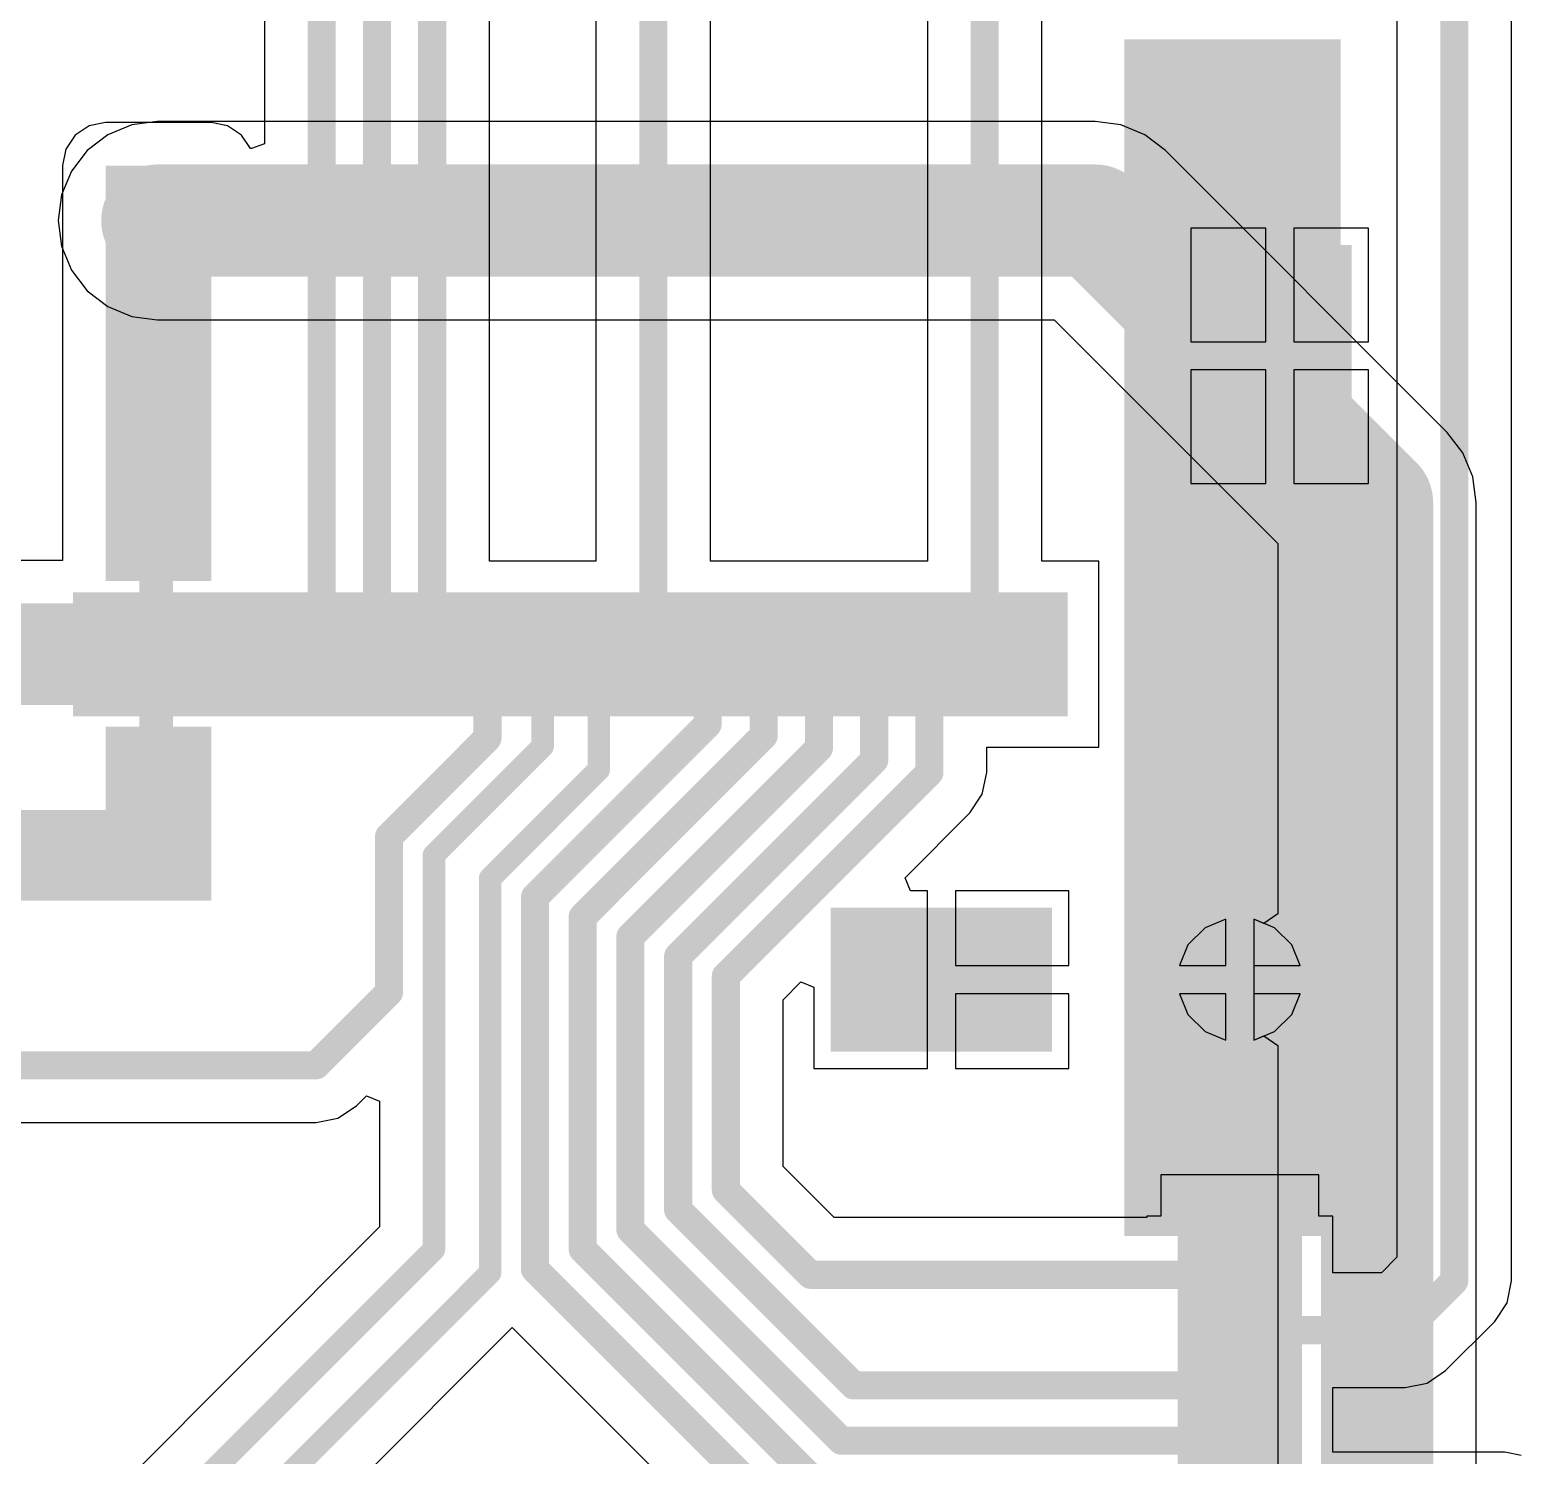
# Model space of a CAD drawing. Header units: millimetres. Extents: x -25 to 98, y -11 to 79.
# Drawn here: x 7.11 to 20.61, y 21.41 to 34.3 of the extents above; entities that cross this region are included whole.
import ezdxf

# ---------------------------------------------------------------- set-up
doc = ezdxf.new("R2010")
doc.units = ezdxf.units.MM
for name, color, linetype in [('BottomLayer', 5, 'Continuous'), ('BottomPaste', 16, 'Continuous'), ('BottomSolder', 6, 'Continuous'), ('TopLayer', 1, 'Continuous'), ('TopSolder', 216, 'Continuous'), ('ViaHoleLayer', 16, 'Continuous')]:
    doc.layers.add(name, color=color, linetype=linetype)

# ---------------------------------------------------------------- blocks, each defined once
blk = doc.blocks.new('F0502_B_18_15T_R_B_15')
at = {"layer": 'BottomLayer'}
for points in [[(-5.86999969, 0.45000037), (-6.97000003, 0.45000037), (-6.97000003, 2.24999931), (-5.86999969, 2.24999931)], [(5.870002229999999, 2.24999931), (6.970002569999999, 2.24999931), (6.970002569999999, 0.45000037), (5.870002229999999, 0.45000037)], [(-4.39999882, -0.8899994899999999), (-4.099999420000001, -0.8899994899999999), (-4.099999420000001, -1.81000019), (-4.39999882, -1.81000019)], [(-3.89999982, -0.8899994899999999), (-3.60000042, -0.8899994899999999), (-3.60000042, -1.81000019), (-3.89999982, -1.81000019)], [(-3.39999828, -0.8899994899999999), (-3.09999888, -0.8899994899999999), (-3.09999888, -1.81000019), (-3.39999828, -1.81000019)], [(-2.89999928, -0.8899994899999999), (-2.59999988, -0.8899994899999999), (-2.59999988, -1.81000019), (-2.89999928, -1.81000019)], [(-2.39999774, -0.8899994899999999), (-2.09999834, -0.8899994899999999), (-2.09999834, -1.81000019), (-2.39999774, -1.81000019)], [(-1.89999874, -0.8899994899999999), (-1.59999934, -0.8899994899999999), (-1.59999934, -1.81000019), (-1.89999874, -1.81000019)], [(-1.39999974, -0.8899994899999999), (-1.10000034, -0.8899994899999999), (-1.10000034, -1.81000019), (-1.39999974, -1.81000019)], [(-0.8999982, -0.8899994899999999), (-0.5999987999999999, -0.8899994899999999), (-0.5999987999999999, -1.81000019), (-0.8999982, -1.81000019)], [(-0.3999992, -0.8899994899999999), (-0.0999998, -0.8899994899999999), (-0.0999998, -1.81000019), (-0.3999992, -1.81000019)], [(0.10000234, -0.8899994899999999), (0.40000174, -0.8899994899999999), (0.40000174, -1.81000019), (0.10000234, -1.81000019)], [(0.6000013399999999, -0.8899994899999999), (0.90000074, -0.8899994899999999), (0.90000074, -1.81000019), (0.6000013399999999, -1.81000019)], [(1.10000034, -0.8899994899999999), (1.39999974, -0.8899994899999999), (1.39999974, -1.81000019), (1.10000034, -1.81000019)], [(1.60000188, -0.8899994899999999), (1.90000128, -0.8899994899999999), (1.90000128, -1.81000019), (1.60000188, -1.81000019)], [(2.10000088, -0.8899994899999999), (2.40000028, -0.8899994899999999), (2.40000028, -1.81000019), (2.10000088, -1.81000019)], [(2.60000242, -0.8899994899999999), (2.90000182, -0.8899994899999999), (2.90000182, -1.81000019), (2.60000242, -1.81000019)], [(3.10000142, -0.8899994899999999), (3.40000082, -0.8899994899999999), (3.40000082, -1.81000019), (3.10000142, -1.81000019)], [(3.60000042, -0.8899994899999999), (3.89999982, -0.8899994899999999), (3.89999982, -1.81000019), (3.60000042, -1.81000019)], [(4.100001959999999, -0.8899994899999999), (4.40000136, -0.8899994899999999), (4.40000136, -1.81000019), (4.100001959999999, -1.81000019)]]:
    blk.add_hatch(color=5, dxfattribs=at).paths.add_polyline_path(points)
at = {"layer": 'BottomPaste'}
for points in [[(-5.86999969, 0.45000037), (-6.97000003, 0.45000037), (-6.97000003, 2.24999931), (-5.86999969, 2.24999931)], [(5.870002229999999, 2.24999931), (6.970002569999999, 2.24999931), (6.970002569999999, 0.45000037), (5.870002229999999, 0.45000037)], [(-4.39999882, -0.8899994899999999), (-4.099999420000001, -0.8899994899999999), (-4.099999420000001, -1.81000019), (-4.39999882, -1.81000019)], [(-3.89999982, -0.8899994899999999), (-3.60000042, -0.8899994899999999), (-3.60000042, -1.81000019), (-3.89999982, -1.81000019)], [(-3.39999828, -0.8899994899999999), (-3.09999888, -0.8899994899999999), (-3.09999888, -1.81000019), (-3.39999828, -1.81000019)], [(-2.89999928, -0.8899994899999999), (-2.59999988, -0.8899994899999999), (-2.59999988, -1.81000019), (-2.89999928, -1.81000019)], [(-2.39999774, -0.8899994899999999), (-2.09999834, -0.8899994899999999), (-2.09999834, -1.81000019), (-2.39999774, -1.81000019)], [(-1.89999874, -0.8899994899999999), (-1.59999934, -0.8899994899999999), (-1.59999934, -1.81000019), (-1.89999874, -1.81000019)], [(-1.39999974, -0.8899994899999999), (-1.10000034, -0.8899994899999999), (-1.10000034, -1.81000019), (-1.39999974, -1.81000019)], [(-0.8999982, -0.8899994899999999), (-0.5999987999999999, -0.8899994899999999), (-0.5999987999999999, -1.81000019), (-0.8999982, -1.81000019)], [(-0.3999992, -0.8899994899999999), (-0.0999998, -0.8899994899999999), (-0.0999998, -1.81000019), (-0.3999992, -1.81000019)], [(0.10000234, -0.8899994899999999), (0.40000174, -0.8899994899999999), (0.40000174, -1.81000019), (0.10000234, -1.81000019)], [(0.6000013399999999, -0.8899994899999999), (0.90000074, -0.8899994899999999), (0.90000074, -1.81000019), (0.6000013399999999, -1.81000019)], [(1.10000034, -0.8899994899999999), (1.39999974, -0.8899994899999999), (1.39999974, -1.81000019), (1.10000034, -1.81000019)], [(1.60000188, -0.8899994899999999), (1.90000128, -0.8899994899999999), (1.90000128, -1.81000019), (1.60000188, -1.81000019)], [(2.10000088, -0.8899994899999999), (2.40000028, -0.8899994899999999), (2.40000028, -1.81000019), (2.10000088, -1.81000019)], [(2.60000242, -0.8899994899999999), (2.90000182, -0.8899994899999999), (2.90000182, -1.81000019), (2.60000242, -1.81000019)], [(3.10000142, -0.8899994899999999), (3.40000082, -0.8899994899999999), (3.40000082, -1.81000019), (3.10000142, -1.81000019)], [(3.60000042, -0.8899994899999999), (3.89999982, -0.8899994899999999), (3.89999982, -1.81000019), (3.60000042, -1.81000019)], [(4.100001959999999, -0.8899994899999999), (4.40000136, -0.8899994899999999), (4.40000136, -1.81000019), (4.100001959999999, -1.81000019)]]:
    blk.add_hatch(color=16, dxfattribs=at).paths.add_polyline_path(points)
at = {"layer": 'BottomSolder'}
for points in [[(-5.76839969, 0.3484003699999998), (-7.07160003, 0.3484003700000001), (-7.07160003, 2.35159931), (-5.76839969, 2.35159931)], [(5.76840223, 2.35159931), (7.07160257, 2.35159931), (7.07160257, 0.34840037), (5.76840223, 0.34840037)], [(-4.50159882, -0.78839949), (-3.99839942, -0.78839949), (-3.99839942, -1.91160019), (-4.50159882, -1.91160019)], [(-4.00159982, -0.78839949), (-3.49840042, -0.78839949), (-3.49840042, -1.91160019), (-4.00159982, -1.91160019)], [(-3.50159828, -0.78839949), (-2.99839888, -0.78839949), (-2.99839888, -1.91160019), (-3.50159828, -1.91160019)], [(-3.00159928, -0.78839949), (-2.49839988, -0.78839949), (-2.49839988, -1.91160019), (-3.00159928, -1.91160019)], [(-2.50159774, -0.78839949), (-1.99839834, -0.78839949), (-1.99839834, -1.91160019), (-2.50159774, -1.91160019)], [(-2.00159874, -0.78839949), (-1.49839934, -0.78839949), (-1.49839934, -1.91160019), (-2.00159874, -1.91160019)], [(-1.50159974, -0.78839949), (-0.9984003399999999, -0.78839949), (-0.9984003399999999, -1.91160019), (-1.50159974, -1.91160019)], [(-1.0015982, -0.78839949), (-0.4983988, -0.78839949), (-0.4983988, -1.91160019), (-1.0015982, -1.91160019)], [(-0.5015992, -0.78839949), (0.0016002, -0.78839949), (0.0016002, -1.91160019), (-0.5015992, -1.91160019)], [(-0.00159766, -0.78839949), (0.50160174, -0.78839949), (0.50160174, -1.91160019), (-0.00159766, -1.91160019)], [(0.49840134, -0.78839949), (1.00160074, -0.78839949), (1.00160074, -1.91160019), (0.49840134, -1.91160019)], [(0.9984003399999999, -0.78839949), (1.50159974, -0.78839949), (1.50159974, -1.91160019), (0.9984003399999999, -1.91160019)], [(1.49840188, -0.78839949), (2.00160128, -0.78839949), (2.00160128, -1.91160019), (1.49840188, -1.91160019)], [(1.99840088, -0.78839949), (2.50160028, -0.78839949), (2.50160028, -1.91160019), (1.99840088, -1.91160019)], [(2.49840242, -0.78839949), (3.00160182, -0.78839949), (3.00160182, -1.91160019), (2.49840242, -1.91160019)], [(2.99840142, -0.78839949), (3.50160082, -0.78839949), (3.50160082, -1.91160019), (2.99840142, -1.91160019)], [(3.49840042, -0.78839949), (4.00159982, -0.78839949), (4.00159982, -1.91160019), (3.49840042, -1.91160019)], [(3.99840196, -0.78839949), (4.50160136, -0.78839949), (4.50160136, -1.91160019), (3.99840196, -1.91160019)]]:
    blk.add_hatch(color=6, dxfattribs=at).paths.add_polyline_path(points)
blk = doc.blocks.new('F0502_B_18_15T_R_B_16')
at = {"layer": 'BottomLayer'}
for points in [[(-5.86999969, 0.45000037), (-6.97000003, 0.45000037), (-6.97000003, 2.24999931), (-5.86999969, 2.24999931)], [(5.870002229999999, 2.24999931), (6.970002569999999, 2.24999931), (6.970002569999999, 0.45000037), (5.870002229999999, 0.45000037)], [(-4.39999882, -0.8899994899999999), (-4.099999420000001, -0.8899994899999999), (-4.099999420000001, -1.81000019), (-4.39999882, -1.81000019)], [(-3.89999982, -0.8899994899999999), (-3.60000042, -0.8899994899999999), (-3.60000042, -1.81000019), (-3.89999982, -1.81000019)], [(-3.39999828, -0.8899994899999999), (-3.09999888, -0.8899994899999999), (-3.09999888, -1.81000019), (-3.39999828, -1.81000019)], [(-2.89999928, -0.8899994899999999), (-2.59999988, -0.8899994899999999), (-2.59999988, -1.81000019), (-2.89999928, -1.81000019)], [(-2.39999774, -0.8899994899999999), (-2.09999834, -0.8899994899999999), (-2.09999834, -1.81000019), (-2.39999774, -1.81000019)], [(-1.89999874, -0.8899994899999999), (-1.59999934, -0.8899994899999999), (-1.59999934, -1.81000019), (-1.89999874, -1.81000019)], [(-1.39999974, -0.8899994899999999), (-1.10000034, -0.8899994899999999), (-1.10000034, -1.81000019), (-1.39999974, -1.81000019)], [(-0.8999982, -0.8899994899999999), (-0.5999987999999999, -0.8899994899999999), (-0.5999987999999999, -1.81000019), (-0.8999982, -1.81000019)], [(-0.3999992, -0.8899994899999999), (-0.0999998, -0.8899994899999999), (-0.0999998, -1.81000019), (-0.3999992, -1.81000019)], [(0.10000234, -0.8899994899999999), (0.40000174, -0.8899994899999999), (0.40000174, -1.81000019), (0.10000234, -1.81000019)], [(0.6000013399999999, -0.8899994899999999), (0.90000074, -0.8899994899999999), (0.90000074, -1.81000019), (0.6000013399999999, -1.81000019)], [(1.10000034, -0.8899994899999999), (1.39999974, -0.8899994899999999), (1.39999974, -1.81000019), (1.10000034, -1.81000019)], [(1.60000188, -0.8899994899999999), (1.90000128, -0.8899994899999999), (1.90000128, -1.81000019), (1.60000188, -1.81000019)], [(2.10000088, -0.8899994899999999), (2.40000028, -0.8899994899999999), (2.40000028, -1.81000019), (2.10000088, -1.81000019)], [(2.60000242, -0.8899994899999999), (2.90000182, -0.8899994899999999), (2.90000182, -1.81000019), (2.60000242, -1.81000019)], [(3.10000142, -0.8899994899999999), (3.40000082, -0.8899994899999999), (3.40000082, -1.81000019), (3.10000142, -1.81000019)], [(3.60000042, -0.8899994899999999), (3.89999982, -0.8899994899999999), (3.89999982, -1.81000019), (3.60000042, -1.81000019)], [(4.100001959999999, -0.8899994899999999), (4.40000136, -0.8899994899999999), (4.40000136, -1.81000019), (4.100001959999999, -1.81000019)]]:
    blk.add_hatch(color=5, dxfattribs=at).paths.add_polyline_path(points)
at = {"layer": 'BottomPaste'}
for points in [[(-5.86999969, 0.45000037), (-6.97000003, 0.45000037), (-6.97000003, 2.24999931), (-5.86999969, 2.24999931)], [(5.870002229999999, 2.24999931), (6.970002569999999, 2.24999931), (6.970002569999999, 0.45000037), (5.870002229999999, 0.45000037)], [(-4.39999882, -0.8899994899999999), (-4.099999420000001, -0.8899994899999999), (-4.099999420000001, -1.81000019), (-4.39999882, -1.81000019)], [(-3.89999982, -0.8899994899999999), (-3.60000042, -0.8899994899999999), (-3.60000042, -1.81000019), (-3.89999982, -1.81000019)], [(-3.39999828, -0.8899994899999999), (-3.09999888, -0.8899994899999999), (-3.09999888, -1.81000019), (-3.39999828, -1.81000019)], [(-2.89999928, -0.8899994899999999), (-2.59999988, -0.8899994899999999), (-2.59999988, -1.81000019), (-2.89999928, -1.81000019)], [(-2.39999774, -0.8899994899999999), (-2.09999834, -0.8899994899999999), (-2.09999834, -1.81000019), (-2.39999774, -1.81000019)], [(-1.89999874, -0.8899994899999999), (-1.59999934, -0.8899994899999999), (-1.59999934, -1.81000019), (-1.89999874, -1.81000019)], [(-1.39999974, -0.8899994899999999), (-1.10000034, -0.8899994899999999), (-1.10000034, -1.81000019), (-1.39999974, -1.81000019)], [(-0.8999982, -0.8899994899999999), (-0.5999987999999999, -0.8899994899999999), (-0.5999987999999999, -1.81000019), (-0.8999982, -1.81000019)], [(-0.3999992, -0.8899994899999999), (-0.0999998, -0.8899994899999999), (-0.0999998, -1.81000019), (-0.3999992, -1.81000019)], [(0.10000234, -0.8899994899999999), (0.40000174, -0.8899994899999999), (0.40000174, -1.81000019), (0.10000234, -1.81000019)], [(0.6000013399999999, -0.8899994899999999), (0.90000074, -0.8899994899999999), (0.90000074, -1.81000019), (0.6000013399999999, -1.81000019)], [(1.10000034, -0.8899994899999999), (1.39999974, -0.8899994899999999), (1.39999974, -1.81000019), (1.10000034, -1.81000019)], [(1.60000188, -0.8899994899999999), (1.90000128, -0.8899994899999999), (1.90000128, -1.81000019), (1.60000188, -1.81000019)], [(2.10000088, -0.8899994899999999), (2.40000028, -0.8899994899999999), (2.40000028, -1.81000019), (2.10000088, -1.81000019)], [(2.60000242, -0.8899994899999999), (2.90000182, -0.8899994899999999), (2.90000182, -1.81000019), (2.60000242, -1.81000019)], [(3.10000142, -0.8899994899999999), (3.40000082, -0.8899994899999999), (3.40000082, -1.81000019), (3.10000142, -1.81000019)], [(3.60000042, -0.8899994899999999), (3.89999982, -0.8899994899999999), (3.89999982, -1.81000019), (3.60000042, -1.81000019)], [(4.100001959999999, -0.8899994899999999), (4.40000136, -0.8899994899999999), (4.40000136, -1.81000019), (4.100001959999999, -1.81000019)]]:
    blk.add_hatch(color=16, dxfattribs=at).paths.add_polyline_path(points)
at = {"layer": 'BottomSolder'}
for points in [[(-5.76839969, 0.3484003699999998), (-7.07160003, 0.3484003700000001), (-7.07160003, 2.35159931), (-5.76839969, 2.35159931)], [(5.76840223, 2.35159931), (7.07160257, 2.35159931), (7.07160257, 0.34840037), (5.76840223, 0.34840037)], [(-4.50159882, -0.78839949), (-3.99839942, -0.78839949), (-3.99839942, -1.91160019), (-4.50159882, -1.91160019)], [(-4.00159982, -0.78839949), (-3.49840042, -0.78839949), (-3.49840042, -1.91160019), (-4.00159982, -1.91160019)], [(-3.50159828, -0.78839949), (-2.99839888, -0.78839949), (-2.99839888, -1.91160019), (-3.50159828, -1.91160019)], [(-3.00159928, -0.78839949), (-2.49839988, -0.78839949), (-2.49839988, -1.91160019), (-3.00159928, -1.91160019)], [(-2.50159774, -0.78839949), (-1.99839834, -0.78839949), (-1.99839834, -1.91160019), (-2.50159774, -1.91160019)], [(-2.00159874, -0.78839949), (-1.49839934, -0.78839949), (-1.49839934, -1.91160019), (-2.00159874, -1.91160019)], [(-1.50159974, -0.78839949), (-0.9984003399999999, -0.78839949), (-0.9984003399999999, -1.91160019), (-1.50159974, -1.91160019)], [(-1.0015982, -0.78839949), (-0.4983988, -0.78839949), (-0.4983988, -1.91160019), (-1.0015982, -1.91160019)], [(-0.5015992, -0.78839949), (0.0016002, -0.78839949), (0.0016002, -1.91160019), (-0.5015992, -1.91160019)], [(-0.00159766, -0.78839949), (0.50160174, -0.78839949), (0.50160174, -1.91160019), (-0.00159766, -1.91160019)], [(0.49840134, -0.78839949), (1.00160074, -0.78839949), (1.00160074, -1.91160019), (0.49840134, -1.91160019)], [(0.9984003399999999, -0.78839949), (1.50159974, -0.78839949), (1.50159974, -1.91160019), (0.9984003399999999, -1.91160019)], [(1.49840188, -0.78839949), (2.00160128, -0.78839949), (2.00160128, -1.91160019), (1.49840188, -1.91160019)], [(1.99840088, -0.78839949), (2.50160028, -0.78839949), (2.50160028, -1.91160019), (1.99840088, -1.91160019)], [(2.49840242, -0.78839949), (3.00160182, -0.78839949), (3.00160182, -1.91160019), (2.49840242, -1.91160019)], [(2.99840142, -0.78839949), (3.50160082, -0.78839949), (3.50160082, -1.91160019), (2.99840142, -1.91160019)], [(3.49840042, -0.78839949), (4.00159982, -0.78839949), (4.00159982, -1.91160019), (3.49840042, -1.91160019)], [(3.99840196, -0.78839949), (4.50160136, -0.78839949), (4.50160136, -1.91160019), (3.99840196, -1.91160019)]]:
    blk.add_hatch(color=6, dxfattribs=at).paths.add_polyline_path(points)

msp = doc.modelspace()

# ---------------------------------------------------------------- hatches: boundary and pattern name
at = {"layer": 'BottomLayer'}
for points in [[(17.018, 23.3872024), (18.9738, 23.3872024), (18.9738, 34.21100092), (17.018, 34.21100092)], [(7.7978, 29.31159999999999), (8.75399824, 29.31159999999999), (8.75399824, 33.0708), (7.7978, 33.0708)], [(8.103999539999998, 27.24260236), (8.40739746, 27.24260236), (8.40739746, 29.6926), (8.103999539999998, 29.6926)], [(2.75919946, 28.1899995), (7.903999939999999, 28.1899995), (7.903999939999999, 29.11000274), (2.75919946, 29.11000274)], [(7.7978, 26.42259892), (8.75399824, 26.42259892), (8.75399824, 27.9942036), (7.7978, 27.9942036)], [(4.299198919999999, 26.42259892), (8.75399824, 26.42259892), (8.75399824, 27.24260236), (4.299198919999999, 27.24260236)], [(17.018, 23.55515228), (18.35955688, 23.55515228), (18.35955688, 24.0185702), (17.018, 24.0185702)]]:
    msp.add_hatch(color=5, dxfattribs=at).paths.add_polyline_path(points)
h = msp.add_hatch(color=5, dxfattribs=at)
edge = h.paths.add_edge_path()
edge.add_arc((8.266244579999999, 32.5721345), 0.2999994, 0, 360)
h = msp.add_hatch(color=5, dxfattribs=at)
edge = h.paths.add_edge_path()
edge.add_arc((18.06215082, 25.70720284), 0.2999994, 0, 360)
at = {"layer": 'BottomSolder'}
h = msp.add_hatch(color=6, dxfattribs=at)
edge = h.paths.add_edge_path()
edge.add_arc((8.266244579999999, 32.5721345), 0.4015993999999999, 0, 360)
h = msp.add_hatch(color=6, dxfattribs=at)
edge = h.paths.add_edge_path()
edge.add_arc((18.06215082, 25.70720284), 0.4015993999999999, 0, 360)
at = {"layer": 'TopLayer'}
h = msp.add_hatch(color=1, dxfattribs=at)
edge = h.paths.add_edge_path()
edge.add_arc((8.266244579999999, 32.5721345), 0.2999994, 0, 360)
h = msp.add_hatch(color=1, dxfattribs=at)
edge = h.paths.add_edge_path()
edge.add_arc((18.06215082, 25.70720284), 0.2999994, 0, 360)
at = {"layer": 'TopSolder'}
h = msp.add_hatch(color=216, dxfattribs=at)
edge = h.paths.add_edge_path()
edge.add_arc((8.266244579999999, 32.5721345), 0.4015993999999999, 0, 360)
h = msp.add_hatch(color=216, dxfattribs=at)
edge = h.paths.add_edge_path()
edge.add_arc((18.06215082, 25.70720284), 0.4015993999999999, 0, 360)
at = {"layer": 'ViaHoleLayer'}
h = msp.add_hatch(color=16, dxfattribs=at)
edge = h.paths.add_edge_path()
edge.add_arc((8.266244579999999, 32.5721345), 0.1499997, 0, 360)
h = msp.add_hatch(color=16, dxfattribs=at)
edge = h.paths.add_edge_path()
edge.add_arc((18.06215082, 25.70720284), 0.1499997, 0, 360)

# ---------------------------------------------------------------- linework, layer by layer
at = {"layer": 'BottomLayer'}
for p, q in [((12.23604868, 36.45980262), (12.23604868, 29.4910002)), ((20.52045172, 22.98170156), (20.52045172, 36.4870873)), ((13.27195212, 29.4910002), (13.27195212, 36.24525898)), ((19.48454828, 36.2725589), (19.48454828, 23.1962452)), ((9.2360496, 36.11651146), (9.2360496, 33.2659609)), ((11.27154972, 29.4910002), (11.27154972, 36.08685696)), ((15.23604776, 34.65767008), (15.23604776, 29.4910002)), ((16.2719512, 29.4910002), (16.2719512, 34.65767008)), ((7.523114239999999, 33.34548576), (7.438905619999999, 33.21945857999999)), ((7.649141419999999, 33.42969438), (7.523114239999999, 33.34548576)), ((7.7978, 33.45926505999999), (7.649141419999999, 33.42969438)), ((8.75400078, 33.45926505999999), (7.7978, 33.45926505999999)), ((8.90265936, 33.42969438), (8.75400078, 33.45926505999999)), ((9.028686539999999, 33.34548576), (8.90265936, 33.42969438)), ((9.109049599999999, 33.22521422), (9.028686539999999, 33.34548576)), ((7.438905619999999, 33.21945857999999), (7.40933494, 33.0708)), ((9.1185238, 33.22346416), (9.109049599999999, 33.22521422)), ((9.2360496, 33.2659609), (9.1185238, 33.22346416)), ((7.40933494, 33.0708), (7.40933494, 29.4984678)), ((18.29700176, 32.503999), (17.62000286, 32.503999)), ((17.62000286, 32.503999), (17.62000286, 31.4770008)), ((18.29700176, 31.4770008), (18.29700176, 32.503999)), ((19.22800066, 32.503999), (18.55100176, 32.503999)), ((18.55100176, 32.503999), (18.55100176, 31.4770008)), ((19.22800066, 31.4770008), (19.22800066, 32.503999)), ((17.62000286, 31.4770008), (18.29700176, 31.4770008)), ((18.55100176, 31.4770008), (19.22800066, 31.4770008)), ((18.29700176, 31.2230008), (17.62000286, 31.2230008)), ((17.62000286, 31.2230008), (17.62000286, 30.1960026)), ((18.29700176, 30.1960026), (18.29700176, 31.2230008)), ((19.22800066, 31.2230008), (18.55100176, 31.2230008)), ((18.55100176, 31.2230008), (18.55100176, 30.1960026)), ((19.22800066, 30.1960026), (19.22800066, 31.2230008)), ((17.62000286, 30.1960026), (18.29700176, 30.1960026)), ((18.55100176, 30.1960026), (19.22800066, 30.1960026)), ((7.40933494, 29.4984678), (1.9558, 29.4984678)), ((12.23604868, 29.4910002), (11.27154972, 29.4910002)), ((15.23604776, 29.4910002), (13.27195212, 29.4910002)), ((16.78500072, 29.4910002), (16.2719512, 29.4910002)), ((16.78500072, 27.80900204), (16.78500072, 29.4910002)), ((15.77155088, 27.58168474), (15.77155088, 27.80900204)), ((15.77155088, 27.80900204), (16.78500072, 27.80900204)), ((15.732125, 27.38347076), (15.77155088, 27.58168474)), ((15.61984684, 27.21543706), (15.732125, 27.38347076)), ((15.03294428, 26.6285345), (15.61983922, 27.21543198)), ((15.61983922, 27.21543198), (15.61984684, 27.21543706)), ((15.08154464, 26.51120174), (15.03294428, 26.6285345)), ((15.23515368, 26.51120174), (15.08154464, 26.51120174)), ((15.23515368, 25.70720538), (15.23515368, 26.51120174)), ((16.51614934, 26.51120174), (15.48915368, 26.51120174)), ((15.48915368, 26.51120174), (15.48915368, 25.83420538)), ((16.51614934, 25.83420538), (16.51614934, 26.51120174)), ((17.93515082, 26.25424264), (17.74833636, 26.17686154)), ((17.93515082, 25.83420284), (17.93515082, 26.25424264)), ((18.37596528, 26.17686154), (18.18915082, 26.25424264)), ((18.18915082, 26.25424264), (18.18915082, 25.83420284)), ((17.74833636, 26.17686154), (17.59249212, 26.0210173)), ((18.53180952, 26.0210173), (18.37596528, 26.17686154)), ((17.59249212, 26.0210173), (17.51511102, 25.83420284)), ((18.60919062, 25.83420284), (18.53180952, 26.0210173)), ((15.48915368, 25.83420538), (16.51614934, 25.83420538)), ((17.51511102, 25.83420284), (17.93515082, 25.83420284)), ((18.18915082, 25.83420284), (18.60919062, 25.83420284)), ((13.92915172, 25.52474194), (14.09082018, 25.6864104)), ((14.09082018, 25.6864104), (14.20815294, 25.6378075)), ((15.23515368, 24.90320394), (15.23515368, 25.70720538)), ((13.92915172, 24.0185702), (13.92915172, 25.52474194)), ((14.20815294, 25.6378075), (14.20815294, 24.90320394)), ((16.51614934, 25.58020538), (15.48915368, 25.58020538)), ((15.48915368, 25.58020538), (15.48915368, 24.90320394)), ((16.51614934, 24.90320394), (16.51614934, 25.58020538)), ((17.93515082, 25.58020284), (17.51511102, 25.58020284)), ((17.51511102, 25.58020284), (17.59249212, 25.39338838)), ((17.93515082, 25.16016304), (17.93515082, 25.58020284)), ((18.60919062, 25.58020284), (18.18915082, 25.58020284)), ((18.18915082, 25.58020284), (18.18915082, 25.16016304)), ((18.53180952, 25.39338838), (18.60919062, 25.58020284)), ((17.59249212, 25.39338838), (17.74833636, 25.23754414)), ((18.37596528, 25.23754414), (18.53180952, 25.39338838)), ((17.74833636, 25.23754414), (17.93515082, 25.16016304)), ((18.18915082, 25.16016304), (18.37596528, 25.23754414)), ((14.20815294, 24.90320394), (15.23515368, 24.90320394)), ((15.48915368, 24.90320394), (16.51614934, 24.90320394)), ((9.90101144, 24.45407352), (10.06904768, 24.56635168)), ((10.06904768, 24.56635168), (10.16021336, 24.65751736)), ((10.16021336, 24.65751736), (10.27754612, 24.60891446)), ((10.27754612, 24.60891446), (10.27754612, 23.47021468)), ((9.7028, 24.41464764), (9.90101144, 24.45407352)), ((6.622592800000001, 24.41464764), (9.7028, 24.41464764)), ((14.39256964, 23.55515228), (13.92915172, 24.0185702)), ((18.7761499, 23.9412018), (17.34815174, 23.9412018)), ((17.34815174, 23.9412018), (17.34815174, 23.56820026)), ((18.7761499, 23.56820026), (18.7761499, 23.9412018)), ((17.22115174, 23.55515228), (14.39256964, 23.55515228)), ((17.34815174, 23.56820026), (17.22115174, 23.56820026)), ((17.22115174, 23.56820026), (17.22115174, 23.55515228)), ((18.9031499, 23.56820026), (18.7761499, 23.56820026)), ((18.9031499, 23.05515328), (18.9031499, 23.56820026)), ((10.27754612, 23.47021468), (1.48086572, 14.67353428)), ((19.48454828, 23.1962452), (19.34345636, 23.05515328)), ((19.34345636, 23.05515328), (18.9031499, 23.05515328)), ((20.48102584, 22.78348758), (20.52045172, 22.98170156)), ((20.36874768, 22.61545388), (20.48102584, 22.78348758)), ((2.82885388, 13.91136664), (11.47879594, 22.5613087)), ((11.47879594, 22.5613087), (13.86914676, 20.17096042)), ((19.92424768, 22.17095388), (20.36874768, 22.61545388)), ((19.75621144, 22.05867572), (19.92424768, 22.17095388)), ((18.9031499, 21.43236506), (18.9031499, 22.01924984)), ((18.9031499, 22.01924984), (19.558, 22.01924984)), ((19.558, 22.01924984), (19.75621144, 22.05867572)), ((19.2127251, 21.43236506), (18.9031499, 21.43236506)), ((19.21434562, 21.4327994), (19.2127251, 21.43236506)), ((19.39365438, 21.4327994), (19.21434562, 21.4327994)), ((19.3952749, 21.43236506), (19.39365438, 21.4327994)), ((20.4597, 21.43236506), (19.3952749, 21.43236506)), ((20.60835858, 21.40279438), (20.4597, 21.43236506))]:
    msp.add_line(p, q, dxfattribs=at)
for points, const_width in [([(10.25379966, 28.65020178), (10.25379966, 37.64739994)], 0.254), ([(12.7540004, 28.65000112), (12.7540004, 36.45980262)], 0.254), ([(20.0025, 22.98170156), (20.0025, 36.4871)], 0.254), ([(9.75400132, 28.65000112), (9.75400132, 36.3310551)], 0.254), ([(10.753598, 28.65040244), (10.753598, 36.3014006)], 0.254), ([(15.75399948, 28.65000112), (15.75399948, 35.10279999999999)], 0.254), ([(10.25379966, 28.65020178), (10.25400032, 28.65000112)], 0.254), ([(10.753598, 28.65040244), (10.75399932, 28.65000112)], 0.254), ([(11.25400086, 27.8926036), (11.25400086, 28.65000112)], 0.254), ([(11.75359854, 27.81746532), (11.75359854, 28.65000112)], 0.2032), ([(12.26159854, 27.60704664), (12.26159854, 28.65000112)], 0.2032), ([(13.24623716, 28.64223888), (13.2539994, 28.65000112)], 0.254), ([(13.24623716, 28.0169493), (13.24623716, 28.64223888)], 0.254), ([(13.75359962, 27.91365512), (13.75359962, 28.65000112)], 0.254), ([(14.25359862, 27.80299748), (14.25359862, 28.65000112)], 0.254), ([(14.75360016, 27.69234238), (14.75360016, 28.65000112)], 0.254), ([(15.25359916, 27.58168474), (15.25359916, 28.65000112)], 0.254), ([(11.684, 26.45471214), (13.24623716, 28.0169493)], 0.254), ([(10.3632, 27.00180274), (11.25400086, 27.8926036)], 0.254), ([(12.1158, 26.2758555), (13.75359962, 27.91365512)], 0.254), ([(10.7696, 26.83346678), (11.75359854, 27.81746532)], 0.2032), ([(12.5476, 26.09699886), (14.25359862, 27.80299748)], 0.254), ([(12.9794, 25.91814222), (14.75360016, 27.69234238)], 0.254), ([(11.2776, 26.62304809999999), (12.26159854, 27.60704664)], 0.2032), ([(13.4112, 25.73928558), (15.25359916, 27.58168474)], 0.254), ([(10.3632, 25.59299936), (10.3632, 27.00180274)], 0.254), ([(10.7696, 23.2664), (10.7696, 26.83346678)], 0.2032), ([(11.2776, 23.05598132), (11.2776, 26.62304809999999)], 0.2032), ([(11.684, 23.0886), (11.684, 26.45471214)], 0.254), ([(12.1158, 23.26745664), (12.1158, 26.2758555)], 0.254), ([(12.5476, 23.44631328), (12.5476, 26.09699886)], 0.254), ([(12.9794, 23.62516992), (12.9794, 25.91814222)], 0.254), ([(13.4112, 23.80402656), (13.4112, 25.73928558)], 0.254), ([(9.7028, 24.93259936), (10.3632, 25.59299936)], 0.254), ([(5.21920216, 24.93259936), (9.7028, 24.93259936)], 0.254), ([(13.4112, 23.80402656), (14.178026, 23.03720056)], 0.254), ([(12.9794, 23.62516992), (14.56736736, 22.03720256)], 0.254), ([(12.5476, 23.44631328), (14.45671226, 21.53720102)], 0.254), ([(1.8288, 14.3256), (10.7696, 23.2664)], 0.2032), ([(12.1158, 23.26745664), (14.34605462, 21.03720202)], 0.254), ([(11.684, 23.0886), (14.23539952, 20.53720048)], 0.254), ([(2.3368, 14.11518132), (11.2776, 23.05598132)], 0.2032), ([(14.178026, 23.03720056), (18.06215082, 23.03720056)], 0.254), ([(19.558, 22.53720156), (20.0025, 22.98170156)], 0.254), ([(18.06215082, 22.53720156), (19.558, 22.53720156)], 0.254), ([(14.56736736, 22.03720256), (18.06215082, 22.03720256)], 0.254), ([(14.45671226, 21.53720102), (18.06215082, 21.53720102)], 0.254)]:
    msp.add_lwpolyline(points, dxfattribs=dict(at, const_width=const_width))
for points, const_width in [([(9.69050132, 28.65000112, 1), (9.81750132, 28.65000112, 1)], 0.127), ([(10.19029966, 28.65020178, 1), (10.31729966, 28.65020178, 1)], 0.127), ([(10.19029966, 28.65020178, 1), (10.31729966, 28.65020178, 1)], 0.127), ([(10.19050032, 28.65000112, 1), (10.31750032, 28.65000112, 1)], 0.127), ([(10.690098, 28.65040244, 1), (10.817098, 28.65040244, 1)], 0.127), ([(10.690098, 28.65040244, 1), (10.817098, 28.65040244, 1)], 0.127), ([(10.69049932, 28.65000112, 1), (10.81749932, 28.65000112, 1)], 0.127), ([(11.19050086, 28.65000112, 1), (11.31750086, 28.65000112, 1)], 0.127), ([(11.70279854, 28.65000112, 1), (11.80439854, 28.65000112, 1)], 0.1016), ([(12.21079854, 28.65000112, 1), (12.31239854, 28.65000112, 1)], 0.1016), ([(12.6905004, 28.65000112, 1), (12.8175004, 28.65000112, 1)], 0.127), ([(13.18273716, 28.64223888, 1), (13.30973716, 28.64223888, 1)], 0.127), ([(13.18273716, 28.64223888, 1), (13.30973716, 28.64223888, 1)], 0.127), ([(13.1904994, 28.65000112, 1), (13.3174994, 28.65000112, 1)], 0.127), ([(13.69009962, 28.65000112, 1), (13.81709962, 28.65000112, 1)], 0.127), ([(14.19009862, 28.65000112, 1), (14.31709862, 28.65000112, 1)], 0.127), ([(14.69010016, 28.65000112, 1), (14.81710016, 28.65000112, 1)], 0.127), ([(15.19009916, 28.65000112, 1), (15.31709916, 28.65000112, 1)], 0.127), ([(15.69049948, 28.65000112, 1), (15.81749948, 28.65000112, 1)], 0.127), ([(13.18273716, 28.0169493, 1), (13.30973716, 28.0169493, 1)], 0.127), ([(13.18273716, 28.0169493, 1), (13.30973716, 28.0169493, 1)], 0.127), ([(11.19050086, 27.8926036, 1), (11.31750086, 27.8926036, 1)], 0.127), ([(11.19050086, 27.8926036, 1), (11.31750086, 27.8926036, 1)], 0.127), ([(13.69009962, 27.91365512, 1), (13.81709962, 27.91365512, 1)], 0.127), ([(13.69009962, 27.91365512, 1), (13.81709962, 27.91365512, 1)], 0.127), ([(11.70279854, 27.81746532, 1), (11.80439854, 27.81746532, 1)], 0.1016), ([(11.70279854, 27.81746532, 1), (11.80439854, 27.81746532, 1)], 0.1016), ([(14.19009862, 27.80299748, 1), (14.31709862, 27.80299748, 1)], 0.127), ([(14.19009862, 27.80299748, 1), (14.31709862, 27.80299748, 1)], 0.127), ([(14.69010016, 27.69234238, 1), (14.81710016, 27.69234238, 1)], 0.127), ([(14.69010016, 27.69234238, 1), (14.81710016, 27.69234238, 1)], 0.127), ([(12.21079854, 27.60704664, 1), (12.31239854, 27.60704664, 1)], 0.1016), ([(12.21079854, 27.60704664, 1), (12.31239854, 27.60704664, 1)], 0.1016), ([(15.19009916, 27.58168474, 1), (15.31709916, 27.58168474, 1)], 0.127), ([(15.19009916, 27.58168474, 1), (15.31709916, 27.58168474, 1)], 0.127), ([(10.2997, 27.00180274, 1), (10.4267, 27.00180274, 1)], 0.127), ([(10.2997, 27.00180274, 1), (10.4267, 27.00180274, 1)], 0.127), ([(10.7188, 26.83346678, 1), (10.8204, 26.83346678, 1)], 0.1016), ([(10.7188, 26.83346678, 1), (10.8204, 26.83346678, 1)], 0.1016), ([(11.2268, 26.62304809999999, 1), (11.3284, 26.62304809999999, 1)], 0.1016), ([(11.2268, 26.62304809999999, 1), (11.3284, 26.62304809999999, 1)], 0.1016), ([(11.6205, 26.45471214, 1), (11.7475, 26.45471214, 1)], 0.127), ([(11.6205, 26.45471214, 1), (11.7475, 26.45471214, 1)], 0.127), ([(12.0523, 26.2758555, 1), (12.1793, 26.2758555, 1)], 0.127), ([(12.0523, 26.2758555, 1), (12.1793, 26.2758555, 1)], 0.127), ([(12.4841, 26.09699886, 1), (12.6111, 26.09699886, 1)], 0.127), ([(12.4841, 26.09699886, 1), (12.6111, 26.09699886, 1)], 0.127), ([(12.9159, 25.91814222, 1), (13.0429, 25.91814222, 1)], 0.127), ([(12.9159, 25.91814222, 1), (13.0429, 25.91814222, 1)], 0.127), ([(13.3477, 25.73928558, 1), (13.4747, 25.73928558, 1)], 0.127), ([(13.3477, 25.73928558, 1), (13.4747, 25.73928558, 1)], 0.127), ([(10.2997, 25.59299936, 1), (10.4267, 25.59299936, 1)], 0.127), ([(10.2997, 25.59299936, 1), (10.4267, 25.59299936, 1)], 0.127), ([(9.6393, 24.93259936, 1), (9.7663, 24.93259936, 1)], 0.127), ([(9.6393, 24.93259936, 1), (9.7663, 24.93259936, 1)], 0.127), ([(13.3477, 23.80402656, 1), (13.4747, 23.80402656, 1)], 0.127), ([(13.3477, 23.80402656, 1), (13.4747, 23.80402656, 1)], 0.127), ([(12.9159, 23.62516992, 1), (13.0429, 23.62516992, 1)], 0.127), ([(12.9159, 23.62516992, 1), (13.0429, 23.62516992, 1)], 0.127), ([(12.4841, 23.44631328, 1), (12.6111, 23.44631328, 1)], 0.127), ([(12.4841, 23.44631328, 1), (12.6111, 23.44631328, 1)], 0.127), ([(10.7188, 23.2664, 1), (10.8204, 23.2664, 1)], 0.1016), ([(10.7188, 23.2664, 1), (10.8204, 23.2664, 1)], 0.1016), ([(12.0523, 23.26745664, 1), (12.1793, 23.26745664, 1)], 0.127), ([(12.0523, 23.26745664, 1), (12.1793, 23.26745664, 1)], 0.127), ([(11.6205, 23.0886, 1), (11.7475, 23.0886, 1)], 0.127), ([(11.6205, 23.0886, 1), (11.7475, 23.0886, 1)], 0.127), ([(11.2268, 23.05598132, 1), (11.3284, 23.05598132, 1)], 0.1016), ([(11.2268, 23.05598132, 1), (11.3284, 23.05598132, 1)], 0.1016), ([(14.114526, 23.03720056, 1), (14.241526, 23.03720056, 1)], 0.127), ([(14.114526, 23.03720056, 1), (14.241526, 23.03720056, 1)], 0.127), ([(17.99865082, 23.03720056, 1), (18.12565082, 23.03720056, 1)], 0.127), ([(19.939, 22.98170156, 1), (20.066, 22.98170156, 1)], 0.127), ([(19.939, 22.98170156, 1), (20.066, 22.98170156, 1)], 0.127), ([(17.99865082, 22.53720156, 1), (18.12565082, 22.53720156, 1)], 0.127), ([(19.4945, 22.53720156, 1), (19.6215, 22.53720156, 1)], 0.127), ([(19.4945, 22.53720156, 1), (19.6215, 22.53720156, 1)], 0.127), ([(14.50386736, 22.03720256, 1), (14.63086736, 22.03720256, 1)], 0.127), ([(14.50386736, 22.03720256, 1), (14.63086736, 22.03720256, 1)], 0.127), ([(17.99865082, 22.03720256, 1), (18.12565082, 22.03720256, 1)], 0.127), ([(14.39321226, 21.53720102, 1), (14.52021226, 21.53720102, 1)], 0.127), ([(14.39321226, 21.53720102, 1), (14.52021226, 21.53720102, 1)], 0.127), ([(17.99865082, 21.53720102, 1), (18.12565082, 21.53720102, 1)], 0.127)]:
    msp.add_lwpolyline(points, format="xyb", close=True, dxfattribs=dict(at, const_width=const_width))
at = {"layer": 'TopLayer'}
for p, q in [((7.81790918, 33.34867345999999), (7.632202159999999, 33.20617692)), ((8.034169859999999, 33.43825164), (7.81790918, 33.34867345999999)), ((8.266244579999999, 33.4688053), (8.034169859999999, 33.43825164)), ((16.7546655, 33.4688053), (8.266244579999999, 33.4688053)), ((16.98674022, 33.43825164), (16.7546655, 33.4688053)), ((17.2030009, 33.34867345999999), (16.98674022, 33.43825164)), ((17.38870792, 33.20617692), (17.2030009, 33.34867345999999)), ((7.632202159999999, 33.20617692), (7.489705619999999, 33.02046989999999)), ((19.93804242, 30.65684242), (17.38870792, 33.20617692)), ((7.489705619999999, 33.02046989999999), (7.400127439999999, 32.80420922)), ((7.400127439999999, 32.80420922), (7.369573779999999, 32.5721345)), ((7.369573779999999, 32.5721345), (7.400127439999999, 32.34005978)), ((7.400127439999999, 32.34005978), (7.489705619999999, 32.1237991)), ((7.489705619999999, 32.1237991), (7.632202159999999, 31.93809208)), ((7.632202159999999, 31.93809208), (7.81790918, 31.79559554)), ((7.81790918, 31.79559554), (8.034169859999999, 31.70601736)), ((8.034169859999999, 31.70601736), (8.266244579999999, 31.6754637)), ((8.266244579999999, 31.6754637), (16.38325146, 31.6754637)), ((16.38325146, 31.6754637), (18.4073292, 29.65138596)), ((20.08053896, 30.4711354), (19.93804242, 30.65684242)), ((20.17011714, 30.25487472), (20.08053896, 30.4711354)), ((20.2006708, 30.0228), (20.17011714, 30.25487472)), ((20.2006708, 20.7518), (20.2006708, 30.0228)), ((18.4073292, 29.65138596), (18.4073292, 26.30133424)), ((17.93515082, 26.25424264), (17.74833636, 26.17686154)), ((17.93515082, 25.83420284), (17.93515082, 26.25424264)), ((18.28032666, 26.21647537999999), (18.18915082, 26.25424264)), ((18.18915082, 26.25424264), (18.18915082, 25.70720284)), ((18.4073292, 26.30133424), (18.28032666, 26.21647537999999)), ((17.74833636, 26.17686154), (17.59249212, 26.0210173)), ((17.59249212, 26.0210173), (17.51511102, 25.83420284)), ((17.51511102, 25.83420284), (17.93515082, 25.83420284)), ((18.18915082, 25.70720284), (18.18915082, 25.16016304)), ((17.93515082, 25.58020284), (17.51511102, 25.58020284)), ((17.51511102, 25.58020284), (17.59249212, 25.39338838)), ((17.93515082, 25.16016304), (17.93515082, 25.58020284)), ((17.59249212, 25.39338838), (17.74833636, 25.23754414)), ((17.74833636, 25.23754414), (17.93515082, 25.16016304)), ((18.18915082, 25.16016304), (18.28032666, 25.1979303)), ((18.28032666, 25.1979303), (18.4073292, 25.11307144)), ((18.4073292, 25.11307144), (18.4073292, 20.7518))]:
    msp.add_line(p, q, dxfattribs=at)
at = {"layer": 'TopLayer', "const_width": 1.016}
for points in [[(8.266244579999999, 32.5721345), (16.7546655, 32.5721345)], [(16.7546655, 32.5721345), (19.304, 30.0228)], [(19.304, 20.7518), (19.304, 30.0228)]]:
    msp.add_lwpolyline(points, dxfattribs=at)
at = {"layer": 'TopLayer', "const_width": 0.508}
for points in [[(8.01224458, 32.5721345, 1), (8.52024458, 32.5721345, 1)], [(16.5006655, 32.5721345, 1), (17.0086655, 32.5721345, 1)], [(16.5006655, 32.5721345, 1), (17.0086655, 32.5721345, 1)], [(19.05, 30.0228, 1), (19.558, 30.0228, 1)], [(19.05, 30.0228, 1), (19.558, 30.0228, 1)]]:
    msp.add_lwpolyline(points, format="xyb", close=True, dxfattribs=at)

# ---------------------------------------------------------------- block references
msp.add_blockref('F0502_B_18_15T_R_B_16', (12.00399936, 30.00000096))
at = {"rotation": 90}
msp.add_blockref('F0502_B_18_15T_R_B_15', (16.71215098, 19.28720044), dxfattribs=at)

doc.saveas('drawing.dxf')
